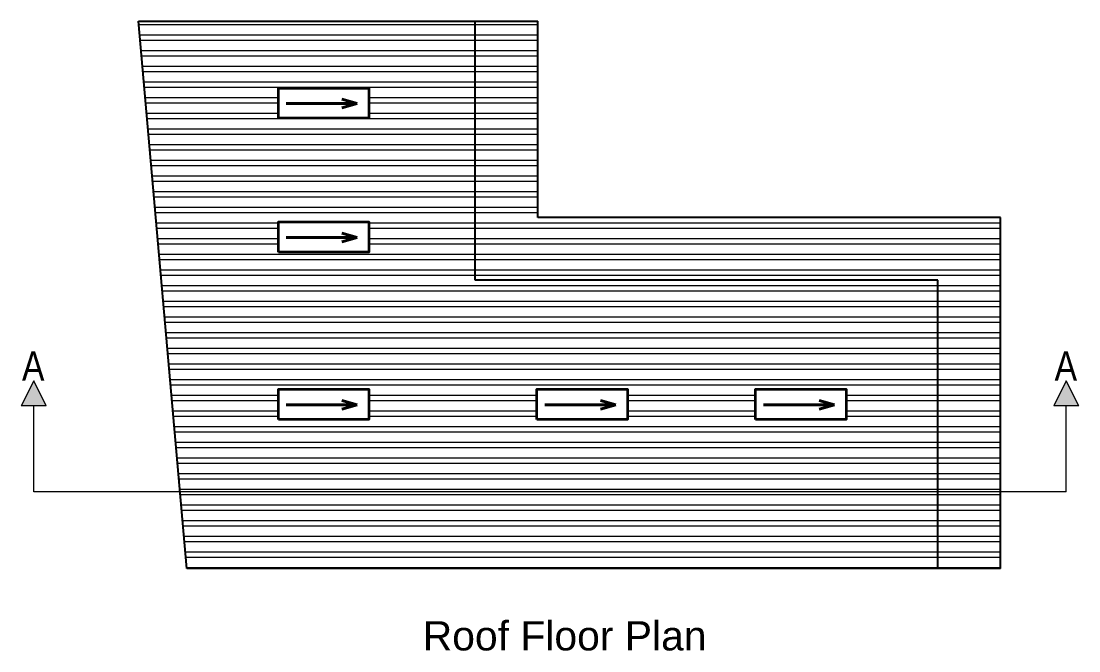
# Model space of a CAD drawing. Header units: inches. Extents: x 392906 to 410488, y -52747 to -40742.
# Drawn here: x 399149 to 399655, y -49009 to -48708 of the extents above; entities that cross this region are included whole.
import ezdxf

# ---------------------------------------------------------------- set-up
doc = ezdxf.new("R2010")
doc.units = ezdxf.units.IN
doc.header["$LTSCALE"] = 2
doc.header["$MEASUREMENT"] = 0
doc.layers.get('0').update_dxf_attribs({"linetype": 'CONTINUOUS'})
for name, color, linetype, lineweight in [('DIM_LINE', 173, 'CONTINUOUS', 20), ('door', 20, 'CONTINUOUS', 35), ('WALL - A', 1, 'CONTINUOUS', 40)]:
    doc.layers.add(name, color=color, linetype=linetype, lineweight=lineweight)
doc.styles.get("Standard").update_dxf_attribs({"font": 'ARIALN.TTF'})
pattern_1 = [(180, (924.0996, 400.627), (-4e-16, -7.5), []), (180, (921.5996, 403.127), (-4e-16, -7.5), [])]

msp = doc.modelspace()

# ---------------------------------------------------------------- hatches: boundary and pattern name
at = {"linetype": 'ByBlock', "lineweight": 5}
for points in [[(399155.07, -48879.92), (399161.07, -48891.92), (399149.07, -48891.92)], [(399649.39, -48879.92), (399655.39, -48891.92), (399643.39, -48891.92)]]:
    msp.add_hatch(color=7, dxfattribs=at).paths.add_polyline_path(points)
at = {"layer": 'DIM_LINE'}
h = msp.add_hatch(dxfattribs=at)
h.set_pattern_fill('ANSI32', color=256, scale=20, angle=135)
h.set_pattern_definition(pattern_1)
h.paths.add_polyline_path([(399366.34, -48831.77), (399366.34, -48707.8), (399205.27, -48707.8), (399225.09, -48933.08), (399587.84, -48933.08), (399587.84, -48831.82)])
h.paths.add_polyline_path([(399315.52, -48884), (399315.52, -48898.46), (399272.2, -48898.46), (399272.2, -48884)], flags=16)
h.paths.add_polyline_path([(399315.52, -48818.38), (399272.2, -48818.38), (399272.2, -48803.93), (399315.52, -48803.93)], flags=16)
h.paths.add_polyline_path([(399395.99, -48884), (399439.32, -48884), (399439.32, -48898.46), (399395.99, -48898.46)], flags=16)
h.paths.add_polyline_path([(399315.52, -48754.27), (399272.2, -48754.27), (399272.2, -48739.81), (399315.52, -48739.81)], flags=16)
h.paths.add_polyline_path([(399500.65, -48884), (399543.98, -48884), (399543.98, -48898.46), (399500.65, -48898.46)], flags=16)
h = msp.add_hatch(dxfattribs=at)
h.set_pattern_fill('ANSI32', color=256, scale=20, angle=135)
h.set_pattern_definition(pattern_1)
h.paths.add_polyline_path([(399587.84, -48933.08), (399617.84, -48933.08), (399617.84, -48801.83), (399396.34, -48801.78), (399396.34, -48707.8), (399366.34, -48707.8), (399366.34, -48831.77), (399587.84, -48831.82)])
h = msp.add_hatch(dxfattribs=at)
h.set_pattern_fill('ANSI32', color=256, scale=20, angle=135)
h.set_pattern_definition(pattern_1)
h.paths.add_polyline_path([(399225.09, -48933.08), (399228.31, -48969.74), (399587.84, -48969.82), (399587.84, -48933.08)])
h = msp.add_hatch(dxfattribs=at)
h.set_pattern_fill('ANSI32', color=256, scale=20, angle=135)
h.set_pattern_definition(pattern_1)
h.paths.add_polyline_path([(399617.84, -48933.08), (399587.84, -48933.08), (399587.84, -48969.82), (399617.84, -48969.83)])

# ---------------------------------------------------------------- linework, layer by layer
at = {"ltscale": 0.5}
for p, q in [((399228.31, -48969.74), (399205.27, -48707.8)), ((399205.27, -48707.8), (399396.34, -48707.8)), ((399366.34, -48831.77), (399366.34, -48707.8)), ((399396.34, -48801.78), (399396.34, -48707.8)), ((399617.84, -48801.83), (399396.34, -48801.78)), ((399617.84, -48969.83), (399617.84, -48801.83)), ((399587.84, -48831.82), (399366.34, -48831.77)), ((399587.84, -48969.82), (399587.84, -48831.82)), ((399617.84, -48969.83), (399228.31, -48969.74))]:
    msp.add_line(p, q, dxfattribs=at)
at = {"color": 7, "linetype": 'ByBlock', "lineweight": 5}
for p, q in [((399155.07, -48879.92), (399149.07, -48891.92)), ((399161.07, -48891.92), (399155.07, -48879.92)), ((399649.39, -48879.92), (399643.39, -48891.92)), ((399655.39, -48891.92), (399649.39, -48879.92)), ((399161.07, -48891.92), (399149.07, -48891.92)), ((399155.07, -48933.08), (399155.07, -48891.92)), ((399655.39, -48891.92), (399643.39, -48891.92)), ((399649.39, -48933.08), (399649.39, -48891.92)), ((399649.39, -48933.08), (399155.07, -48933.08))]:
    msp.add_line(p, q, dxfattribs=at)
at = {"layer": 'DIM_LINE'}
for points in [[(399315.52, -48754.27), (399315.52, -48739.81), (399272.2, -48739.81), (399272.2, -48754.27)], [(399315.52, -48818.38), (399315.52, -48803.93), (399272.2, -48803.93), (399272.2, -48818.38)], [(399315.52, -48898.46), (399315.52, -48884), (399272.2, -48884), (399272.2, -48898.46)], [(399439.32, -48898.46), (399439.32, -48884), (399395.99, -48884), (399395.99, -48898.46)], [(399543.98, -48898.46), (399543.98, -48884), (399500.65, -48884), (399500.65, -48898.46)]]:
    msp.add_lwpolyline(points, close=True, dxfattribs=at)
at = {"layer": 'door', "ltscale": 0.5}
for points in [[(399272.2, -48754.27), (399272.2, -48739.81), (399315.52, -48739.81), (399315.52, -48754.27)], [(399272.2, -48818.38), (399272.2, -48803.93), (399315.52, -48803.93), (399315.52, -48818.38)], [(399272.2, -48898.46), (399272.2, -48884), (399315.52, -48884), (399315.52, -48898.46)], [(399395.99, -48898.46), (399395.99, -48884), (399439.32, -48884), (399439.32, -48898.46)], [(399500.65, -48898.46), (399500.65, -48884), (399543.98, -48884), (399543.98, -48898.46)]]:
    msp.add_lwpolyline(points, close=True, dxfattribs=at)
at = {"layer": 'WALL - A'}
for p, q in [((399275.96, -48747.23), (399309.94, -48747.23)), ((399309.94, -48747.23), (399302.64, -48745.11)), ((399309.94, -48747.23), (399302.64, -48749.36)), ((399275.96, -48811.35), (399309.94, -48811.35)), ((399309.94, -48811.35), (399302.64, -48809.22)), ((399309.94, -48811.35), (399302.64, -48813.47)), ((399309.94, -48891.42), (399302.64, -48889.3)), ((399433.73, -48891.42), (399426.43, -48889.3)), ((399538.39, -48891.42), (399531.09, -48889.3)), ((399275.96, -48891.42), (399309.94, -48891.42)), ((399309.94, -48891.42), (399302.64, -48893.55)), ((399399.75, -48891.42), (399433.73, -48891.42)), ((399433.73, -48891.42), (399426.43, -48893.55)), ((399504.41, -48891.42), (399538.39, -48891.42)), ((399538.39, -48891.42), (399531.09, -48893.55))]:
    msp.add_line(p, q, dxfattribs=at)

# ---------------------------------------------------------------- texts
at = {"color": 7, "linetype": 'ByBlock', "lineweight": 5, "char_height": 14}
for s, insert, width, attachment_point in [('A', (399160.19, -48865.81), 26.5803, 3), ('A', (399654.51, -48865.81), 26.5803, 3), ('{\\fArial CE|b0|i0|c0|p34;Roof\\fArial CE|b0|i0|c238|p34; Floor Plan}', (399409.24, -49002.1), 235.547, 5)]:
    msp.add_mtext(s, dxfattribs=dict(at, insert=insert, width=width, attachment_point=attachment_point))

doc.saveas('drawing.dxf')
